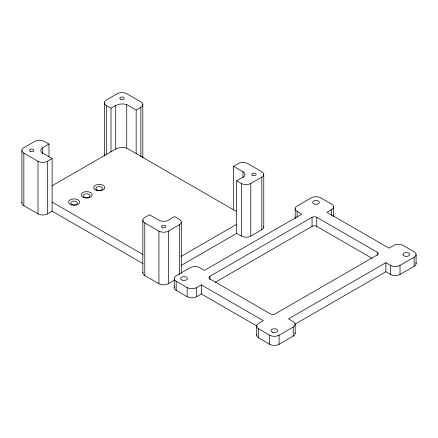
<?xml version="1.0" encoding="UTF-8"?>
<svg xmlns="http://www.w3.org/2000/svg" width="438" height="438" viewBox="0 0 438 438"><rect width="100%" height="100%" fill="white"/><g stroke="black" fill="none" stroke-linecap="round" stroke-linejoin="round"><path stroke-width="0.66" d="M42.7 153.798L42.7 147.677L48.985 144.053L48.985 156.974M106.314 105.514L111.022 108.23L115.736 105.514A9.253 5.344 0 0 1 126.73 104.605L136.152 110.047L140.866 107.326A6.663 3.849 0 0 0 140.866 101.884L126.73 93.721A6.663 3.849 0 0 0 117.307 93.721L106.314 100.072A6.663 3.849 0 0 0 106.314 105.514L106.314 154.691M48.985 144.053L44.271 141.332A6.663 3.849 0 0 0 34.848 141.332L23.849 147.677A6.663 3.849 0 0 0 23.849 153.119L37.986 161.283A6.663 3.849 0 0 0 47.413 161.283L52.122 158.561L52.122 211.154L143.012 263.632M51.936 185.876L115.736 149.04A9.253 5.344 0 0 1 126.73 148.132L236.482 211.499M22.026 202.246A6.663 3.849 0 0 0 23.849 205.718L37.986 213.875A6.663 3.849 0 0 0 47.413 213.875L52.122 211.154M233.536 209.797L233.536 166.27L238.25 163.549A6.663 3.849 0 0 1 247.673 163.549L261.809 171.707A6.663 3.849 0 0 1 261.809 177.149L261.809 229.747L250.815 236.093A6.663 3.849 0 0 1 241.387 236.093L236.679 233.372L181.135 265.439M236.679 233.372L236.679 180.779L241.387 178.058A6.942 4.008 0 0 0 242.959 171.707L233.536 166.27M144.792 222.947L158.928 231.105A6.663 3.849 0 0 0 168.351 231.105L179.35 224.76A6.663 3.849 0 0 0 179.35 219.318L174.636 216.596L168.351 220.226A6.663 3.849 0 0 1 158.928 220.226L149.506 214.784L144.792 217.505A6.663 3.849 0 0 0 144.792 222.947L144.792 275.54L158.928 283.704A6.663 3.849 0 0 0 168.351 283.704L174.718 280.03M236.679 180.779L241.387 183.5A6.663 3.849 0 0 0 250.815 183.5L261.809 177.149M181.135 256.372L236.679 224.305M209.961 279.504L209.961 276.263L312.053 217.325A3.334 1.922 0 0 1 316.767 217.325L377.238 252.233L377.238 255.474M331.686 215.441L331.686 209.616A6.663 3.849 0 0 0 331.686 204.174L320.693 197.828A6.663 3.849 0 0 0 311.27 197.828L297.134 205.986A6.663 3.849 0 0 0 297.134 211.428L301.848 214.149L204.464 270.372L199.75 267.651A6.663 3.849 0 0 0 190.327 267.651L176.191 275.814A6.663 3.849 0 0 0 176.191 281.251L187.185 287.602A6.663 3.849 0 0 0 196.613 287.602L201.321 284.881L263.364 320.698L258.65 323.419A6.663 3.849 0 0 0 258.65 328.861L258.65 337.928L269.649 344.279A6.663 3.849 0 0 0 279.072 344.279L293.208 336.116A6.663 3.849 0 0 0 295.031 332.645M331.686 209.616L326.978 212.337L389.015 248.154L393.729 245.433A6.663 3.849 0 0 1 403.152 245.433L414.151 251.779A6.663 3.849 0 0 1 414.151 257.221L414.151 266.293L400.014 274.451A6.663 3.849 0 0 1 390.587 274.451L385.878 271.73L294.988 324.208M215.272 282.269L312.053 226.391A3.334 1.922 0 0 1 316.767 226.391L371.955 258.25M174.368 286.852A6.663 3.849 0 0 0 176.191 290.323L187.185 296.668A6.663 3.849 0 0 0 196.613 296.668L201.321 293.947L256.865 326.014M414.151 257.221L400.014 265.384A6.663 3.849 0 0 1 390.587 265.384L385.878 262.663L288.494 318.886L293.208 321.607A6.663 3.849 0 0 1 293.208 327.049L293.208 336.116M258.65 328.861L269.649 335.207A6.663 3.849 0 0 0 279.072 335.207L293.208 327.049M52.122 158.561L42.7 153.119A6.663 3.849 0 0 1 42.7 147.677M52.122 202.088L143.012 254.566M416.1 254.5L416.1 263.572M400.014 265.384L400.014 274.451M390.587 265.384L390.587 274.451M385.878 262.663L385.878 271.73M333.641 206.895L333.641 215.961M316.767 217.325L316.767 226.391M312.053 217.325L312.053 226.391M297.134 211.428L297.134 217.259M295.179 208.707L295.179 217.774M295.157 324.328L295.157 333.395M279.072 335.207L279.072 344.279M269.649 335.207L269.649 344.279M263.758 174.428L263.758 227.026M256.701 326.14L256.701 335.207M250.815 183.5L250.815 236.093M242.959 171.707L242.959 177.833M241.387 183.5L241.387 236.093M201.321 284.881L201.321 293.947M196.613 287.602L196.613 296.668M187.185 287.602L187.185 296.668M181.299 222.039L181.299 273.268M179.35 224.76L179.35 274.621M176.191 281.251L176.191 290.323M174.242 278.53L174.242 287.602M168.351 231.105L168.351 283.704M158.928 231.105L158.928 283.704M142.821 104.605L142.821 157.204M142.843 220.226L142.843 272.819M140.866 107.326L140.866 156.508M136.152 110.047L136.152 153.574M126.73 104.605L126.73 148.132M115.736 105.514L115.736 149.04M111.022 108.23L111.022 151.762M104.359 102.793L104.359 155.386M47.413 161.283L47.413 213.875M37.986 161.283L37.986 213.875M23.849 153.119L23.849 205.718M21.9 150.398L21.9 202.997M104.49 156.136A6.663 3.849 0 0 1 104.49 154.636M142.591 156.207A6.663 3.849 0 0 1 142.761 157.702M263.632 226.276A6.663 3.849 0 0 1 261.809 229.747M144.792 275.54A6.663 3.849 0 0 1 142.969 272.069M295.311 218.524A6.663 3.849 0 0 1 295.311 217.024M333.51 215.211A6.663 3.849 0 0 1 333.51 216.711M415.876 262.576A6.663 3.849 0 0 1 414.151 266.293M258.65 337.928A6.663 3.849 0 0 1 256.827 334.457M209.961 276.263A3.334 1.922 0 0 0 209.961 278.984L270.432 313.898A3.334 1.922 0 0 0 275.146 313.898L377.238 254.954A3.334 1.922 0 0 0 377.238 252.233M72.445 204.661A3.334 1.922 0 0 0 77.444 202.997A3.334 1.922 0 0 0 72.445 201.332A3.334 1.922 0 0 0 72.445 204.661M96.464 190.36A5.557 3.208 0 0 0 104.802 187.579A5.557 3.208 0 0 0 96.464 184.803A5.557 3.208 0 0 0 96.464 190.36M97.575 190.152A3.334 1.927 0 0 0 102.58 188.488A3.334 1.927 0 0 0 97.575 186.818A3.334 1.927 0 0 0 97.575 190.152M83.904 197.609A5.552 3.208 0 0 0 92.232 194.833A5.552 3.208 0 0 0 83.904 192.058A5.552 3.208 0 0 0 83.904 197.609M85.01 197.407A3.334 1.922 0 0 0 90.009 195.742A3.334 1.922 0 0 0 85.01 194.072A3.334 1.922 0 0 0 85.01 197.407M71.339 204.864A5.552 3.208 0 0 0 79.667 202.088A5.552 3.208 0 0 0 71.339 199.312A5.552 3.208 0 0 0 71.339 204.864M30.594 151.51A2.223 1.281 0 0 0 33.929 150.398A2.223 1.281 0 0 0 30.594 149.287A2.223 1.281 0 0 0 30.594 151.51M252.846 175.539A2.223 1.281 0 0 0 256.175 174.428A2.223 1.281 0 0 0 252.846 173.322A2.223 1.281 0 0 0 252.846 175.539M120.45 99.163A2.223 1.281 0 0 0 124.162 98.588A2.223 1.281 0 0 0 121.441 97.017A2.223 1.281 0 0 0 120.45 99.163M162.531 227.683A2.223 1.281 0 0 0 165.865 226.572A2.223 1.281 0 0 0 162.531 225.46A2.223 1.281 0 0 0 162.531 227.683M403.94 255.863A3.334 1.922 0 0 0 409.514 254.998A3.334 1.922 0 0 0 405.435 252.644A3.334 1.922 0 0 0 403.94 255.863M272.622 332.316A3.334 1.922 0 0 0 277.692 330.723A3.334 1.922 0 0 0 272.764 328.987A3.334 1.922 0 0 0 272.622 332.316M314.314 204.026A3.334 1.922 0 0 0 319.313 202.361A3.334 1.922 0 0 0 314.314 200.692A3.334 1.922 0 0 0 314.314 204.026M182.378 280.2A3.334 1.922 0 0 0 187.376 278.53A3.334 1.922 0 0 0 182.378 276.865A3.334 1.922 0 0 0 182.378 280.2"/></g></svg>
